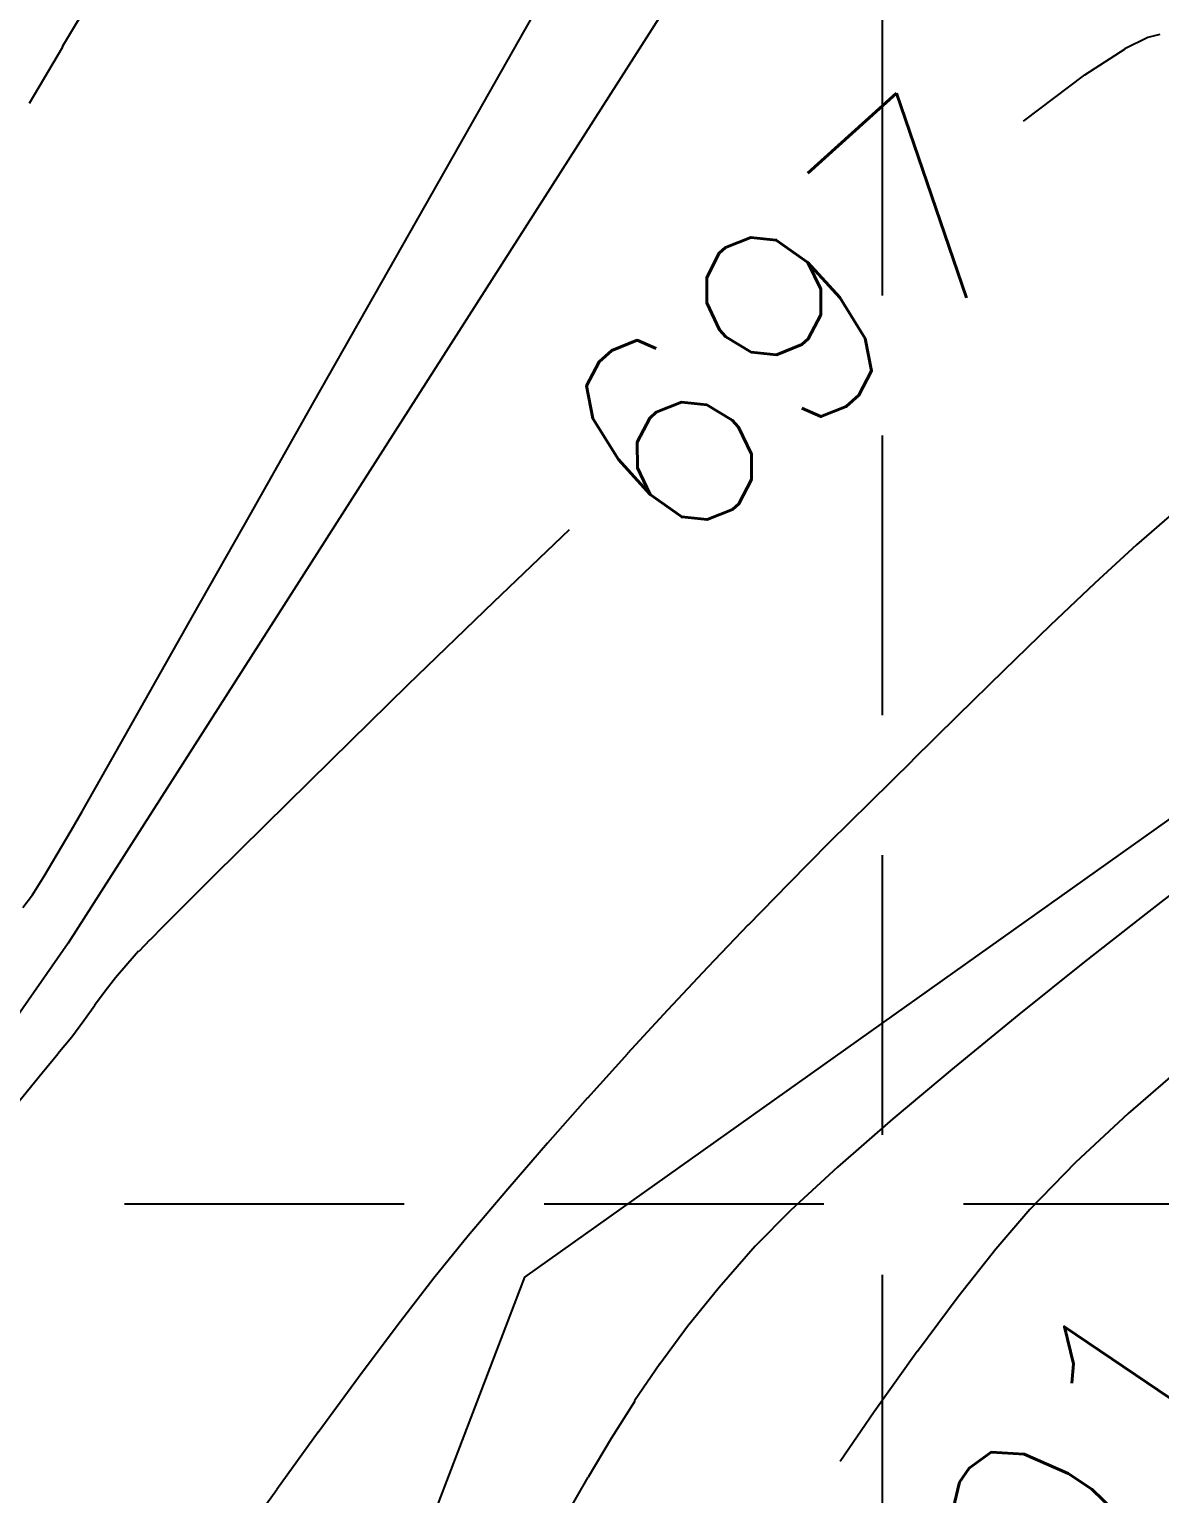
# Model space of a CAD drawing. Extents: x 5513 to 6525, y 3862 to 5479.
# Drawn here: x 5976.65 to 5999.39, y 4387.29 to 4416.73 of the extents above; entities that cross this region are included whole.
import ezdxf

# ---------------------------------------------------------------- set-up
doc = ezdxf.new("R2010")
doc.units = 0
doc.header["$LTSCALE"] = 50
doc.header["$MEASUREMENT"] = 0
doc.linetypes.add('HIDDEN', pattern=[0.375, 0.25, -0.125])
for name, color, linetype in [('CONT-MJR', 6, 'Continuous'), ('CONT-MNR', 14, 'Continuous'), ('GRID', 254, 'HIDDEN'), ('SRF-FLT', 7, 'Continuous'), ('v-topo-break', 150, 'Continuous')]:
    doc.layers.add(name, color=color, linetype=linetype)
doc.styles.add('L80', font='simplex', dxfattribs={"height": 4})

msp = doc.modelspace()

# ---------------------------------------------------------------- linework, layer by layer
at = {"layer": 'CONT-MJR', "color": 42, "extrusion": (0.654161, -0.756355, 0), "elevation": 600.027}
msp.add_lwpolyline([(7413.705, 700), (7412.184, 700)], dxfattribs=at)
at = {"layer": 'CONT-MJR', "color": 42, "extrusion": (-0.680351, 0.732887, 0), "elevation": -860.274}
msp.add_lwpolyline([(-7386.504, 700), (-7385.056, 700)], dxfattribs=at)
at = {"layer": 'CONT-MJR', "color": 42, "extrusion": (0.71655, -0.697536, 0), "elevation": 1232.716}
msp.add_lwpolyline([(7332.09, 700), (7330.772, 700)], dxfattribs=at)
at = {"layer": 'CONT-MJR', "color": 42, "elevation": 700}
for points in [[(5996.779, 4393), (5996.097, 4392.205)], [(5996.097, 4392.205), (5995.339, 4391.245)]]:
    msp.add_lwpolyline(points, dxfattribs=at)
at = {"layer": 'CONT-MJR', "color": 42, "extrusion": (0.801863, -0.597508, 0), "elevation": 2183.637}
msp.add_lwpolyline([(7103.439, 700), (7102.067, 700)], dxfattribs=at)
at = {"layer": 'CONT-MJR', "color": 42, "extrusion": (0.813905, -0.580998, 0), "elevation": 2328.299}
msp.add_lwpolyline([(7055.966, 700), (7054.473, 700)], dxfattribs=at)
at = {"layer": 'CONT-MJR', "color": 42, "extrusion": (0.82291, -0.568171, 0), "elevation": 2438.574}
msp.add_lwpolyline([(7017.117, 700), (7015.91, 700)], dxfattribs=at)
at = {"layer": 'CONT-MNR', "color": 42}
for points, elevation in [([(5986.633, 4416.731), (5988.07, 4419.253)], 697), ([(5985.179, 4414.173), (5986.633, 4416.731)], 697), ([(5997.882, 4415.815), (5996.648, 4414.882)], 697), ([(5981.096, 4406.971), (5982.373, 4409.226)], 697), ([(5998.929, 4406.369), (5998.087, 4405.596)], 698), ([(5998.087, 4405.596), (5997.188, 4404.742)], 698), ([(5978.986, 4403.243), (5979.954, 4404.954)], 697), ([(5996.259, 4403.841), (5995.327, 4402.925)], 698), ([(5982.719, 4402.029), (5981.392, 4400.723)], 697), ([(5994.42, 4402.029), (5993.565, 4401.188)], 698), ([(5993.565, 4401.188), (5992.747, 4400.378)], 698), ([(5977.496, 4400.619), (5977.719, 4401.007)], 697), ([(6000.375, 4399.927), (5999.173, 4398.994)], 699), ([(5979.65, 4398.993), (5979.35, 4398.694)], 697), ([(5979.081, 4398.427), (5978.855, 4398.191)], 697), ([(5997.884, 4397.98), (5996.562, 4396.922)], 699), ([(5978.391, 4397.66), (5978.18, 4397.39)], 697), ([(5977.971, 4397.101), (5977.752, 4396.792)], 697), ([(5977.752, 4396.792), (5977.51, 4396.467)], 697), ([(5989.495, 4397.012), (5988.688, 4396.135)], 698), ([(5994.024, 4394.822), (5992.911, 4393.853)], 699), ([(5987.081, 4394.335), (5986.281, 4393.41)], 698), ([(5992.911, 4393.853), (5991.971, 4392.987)], 699), ([(5990.53, 4391.432), (5989.898, 4390.65)], 699), ([(5989.898, 4390.65), (5989.339, 4389.895)], 699), ([(5983.279, 4389.626), (5982.468, 4388.52)], 698), ([(5987.893, 4387.622), (5987.418, 4386.8)], 699)]:
    msp.add_lwpolyline(points, dxfattribs=dict(at, elevation=elevation))
at = {"layer": 'CONT-MNR', "color": 42, "extrusion": (0.858971, -0.512025, 0), "elevation": 2873.047}
msp.add_lwpolyline([(6854.086, 698), (6855.287, 698)], dxfattribs=at)
at = {"layer": 'CONT-MNR', "color": 42, "extrusion": (0.436004, -0.899945, 0), "elevation": -1359.01}
msp.add_lwpolyline([(7324.55, 697), (7324.032, 697)], dxfattribs=at)
at = {"layer": 'CONT-MNR', "color": 42, "extrusion": (-0.261411, 0.965228, 0), "elevation": 2694.744}
msp.add_lwpolyline([(-6945.336, 697), (-6945.091, 697)], dxfattribs=at)
at = {"layer": 'CONT-MNR', "color": 42, "extrusion": (0.860851, -0.508857, 0), "elevation": 2898.282}
msp.add_lwpolyline([(6842.133, 698), (6843.453, 698)], dxfattribs=at)
at = {"layer": 'CONT-MNR', "color": 42, "extrusion": (-0.541737, 0.840548, 0), "elevation": 462.427}
msp.add_lwpolyline([(-7434.683, 697), (-7433.719, 697)], dxfattribs=at)
at = {"layer": 'CONT-MNR', "color": 42, "extrusion": (0.869679, -0.493617, 0), "elevation": 3026.276}
msp.add_lwpolyline([(6790.399, 697), (6793.302, 697)], dxfattribs=at)
at = {"layer": 'CONT-MNR', "color": 42, "extrusion": (0.869948, -0.493144, 0), "elevation": 3029.968}
msp.add_lwpolyline([(6785.967, 697), (6788.752, 697)], dxfattribs=at)
at = {"layer": 'CONT-MNR', "color": 42, "extrusion": (0.870266, -0.492582, 0), "elevation": 3034.349}
msp.add_lwpolyline([(6779.1, 697), (6781.418, 697)], dxfattribs=at)
at = {"layer": 'CONT-MNR', "color": 42, "extrusion": (0.65543, -0.755256, 0), "elevation": 603.941}
msp.add_lwpolyline([(7419.795, 698), (7418.793, 698)], dxfattribs=at)
at = {"layer": 'CONT-MNR', "color": 42, "extrusion": (0.691541, -0.722337, 0), "elevation": 957.511}
msp.add_lwpolyline([(7372.394, 697), (7370.291, 697)], dxfattribs=at)
at = {"layer": 'CONT-MNR', "color": 42, "extrusion": (0.695669, -0.718363, 0), "elevation": 999.725}
msp.add_lwpolyline([(7364.684, 697), (7362.288, 697)], dxfattribs=at)
at = {"layer": 'CONT-MNR', "color": 42, "extrusion": (-0.696409, 0.717646, 0), "elevation": -1015.449}
msp.add_lwpolyline([(-7371.356, 698), (-7370.061, 698)], dxfattribs=at)
at = {"layer": 'CONT-MNR', "color": 42, "extrusion": (-0.698998, 0.715124, 0), "elevation": -1033.91}
msp.add_lwpolyline([(-7357.565, 697), (-7355.393, 697)], dxfattribs=at)
at = {"layer": 'CONT-MNR', "color": 42, "extrusion": (0.870198, -0.492703, 0), "elevation": 3033.411}
msp.add_lwpolyline([(6776.015, 697), (6777.554, 697)], dxfattribs=at)
at = {"layer": 'CONT-MNR', "color": 42, "extrusion": (-0.702596, 0.711589, 0), "elevation": -1079.216}
msp.add_lwpolyline([(-7359.687, 698), (-7358.412, 698)], dxfattribs=at)
at = {"layer": 'CONT-MNR', "color": 42, "extrusion": (0.869753, -0.493488, 0), "elevation": 3027.293}
msp.add_lwpolyline([(6777.719, 697), (6778.751, 697)], dxfattribs=at)
at = {"layer": 'CONT-MNR', "color": 42, "extrusion": (0.860016, -0.510266, 0), "elevation": 2895.257}
msp.add_lwpolyline([(6834.172, 697), (6834.72, 697)], dxfattribs=at)
at = {"layer": 'CONT-MNR', "color": 42, "extrusion": (-0.703911, 0.710288, 0), "elevation": -1084.585}
msp.add_lwpolyline([(-7346.229, 697), (-7344.762, 697)], dxfattribs=at)
at = {"layer": 'CONT-MNR', "color": 42, "extrusion": (0.709447, -0.704758, 0), "elevation": 1150.336}
msp.add_lwpolyline([(7345.276, 698), (7344.117, 698)], dxfattribs=at)
at = {"layer": 'CONT-MNR', "color": 42, "extrusion": (0.85904, -0.511909, 0), "elevation": 2882.192}
msp.add_lwpolyline([(6839.175, 697), (6839.693, 697)], dxfattribs=at)
at = {"layer": 'CONT-MNR', "color": 42, "extrusion": (0.846037, -0.533125, 0), "elevation": 2711.13}
msp.add_lwpolyline([(6908.33, 697), (6908.771, 697)], dxfattribs=at)
at = {"layer": 'CONT-MNR', "color": 42, "extrusion": (0.705558, -0.708652, 0), "elevation": 1101.634}
msp.add_lwpolyline([(7342.224, 697), (7341.236, 697)], dxfattribs=at)
at = {"layer": 'CONT-MNR', "color": 42, "extrusion": (0.71587, -0.698234, 0), "elevation": 1217.524}
msp.add_lwpolyline([(7333.278, 698), (7332.112, 698)], dxfattribs=at)
at = {"layer": 'CONT-MNR', "color": 42, "extrusion": (0.803812, -0.594884, 0), "elevation": 2187.067}
msp.add_lwpolyline([(7091.364, 697), (7091.684, 697)], dxfattribs=at)
at = {"layer": 'CONT-MNR', "color": 42, "extrusion": (0.618488, -0.785795, 0), "elevation": 253.709}
msp.add_lwpolyline([(7434.84, 699), (7433.201, 699)], dxfattribs=at)
at = {"layer": 'CONT-MNR', "color": 42, "extrusion": (0.705314, -0.708895, 0), "elevation": 1099.109}
msp.add_lwpolyline([(7341.191, 697), (7340.813, 697)], dxfattribs=at)
at = {"layer": 'CONT-MNR', "color": 42, "extrusion": (0.722403, -0.691473, 0), "elevation": 1286.401}
msp.add_lwpolyline([(7320.342, 698), (7319.168, 698)], dxfattribs=at)
at = {"layer": 'CONT-MNR', "color": 42, "extrusion": (0.760822, -0.648961, 0), "elevation": 1694.58}
msp.add_lwpolyline([(7225.956, 697), (7225.578, 697)], dxfattribs=at)
at = {"layer": 'CONT-MNR', "color": 42, "extrusion": (0.743668, -0.668549, 0), "elevation": 1505.874}
msp.add_lwpolyline([(7267.953, 697), (7267.626, 697)], dxfattribs=at)
at = {"layer": 'CONT-MNR', "color": 42, "extrusion": (0.729029, -0.684483, 0), "elevation": 1356.835}
msp.add_lwpolyline([(7306.439, 698), (7305.256, 698)], dxfattribs=at)
at = {"layer": 'CONT-MNR', "color": 42, "extrusion": (0.811242, -0.584711, 0), "elevation": 2278.545}
msp.add_lwpolyline([(7062.854, 697), (7062.497, 697)], dxfattribs=at)
at = {"layer": 'CONT-MNR', "color": 42, "extrusion": (0.63253, -0.774536, 0), "elevation": 387.429}
msp.add_lwpolyline([(7425.738, 699), (7424.054, 699)], dxfattribs=at)
at = {"layer": 'CONT-MNR', "color": 42, "extrusion": (0.77438, -0.632721, 0), "elevation": 1847.124}
msp.add_lwpolyline([(7186.632, 697), (7186.192, 697)], dxfattribs=at)
at = {"layer": 'CONT-MNR', "color": 42, "extrusion": (0.769436, -0.638723, 0), "elevation": 1791.191}
msp.add_lwpolyline([(7200.337, 697), (7199.839, 697)], dxfattribs=at)
at = {"layer": 'CONT-MNR', "color": 42, "extrusion": (0.742496, -0.66985, 0), "elevation": 1501.827}
msp.add_lwpolyline([(7275.638, 698), (7274.436, 698)], dxfattribs=at)
at = {"layer": 'CONT-MNR', "color": 42, "extrusion": (0.7722, -0.63538, 0), "elevation": 1822.406}
msp.add_lwpolyline([(7192.001, 697), (7191.164, 697)], dxfattribs=at)
at = {"layer": 'CONT-MNR', "color": 42, "extrusion": (0.642627, -0.766179, 0), "elevation": 484.699}
msp.add_lwpolyline([(7418.339, 699), (7416.728, 699)], dxfattribs=at)
at = {"layer": 'CONT-MNR', "color": 42, "extrusion": (0.749305, -0.662225, 0), "elevation": 1576.108}
msp.add_lwpolyline([(7258.704, 698), (7257.492, 698)], dxfattribs=at)
at = {"layer": 'CONT-MNR', "color": 42, "extrusion": (0.762992, -0.646408, 0), "elevation": 1727.547}
msp.add_lwpolyline([(7221.717, 698), (7220.483, 698)], dxfattribs=at)
at = {"layer": 'CONT-MNR', "color": 42, "extrusion": (0.712415, -0.701758, 0), "elevation": 1185.957}
msp.add_lwpolyline([(7334.546, 699), (7333.527, 699)], dxfattribs=at)
at = {"layer": 'CONT-MNR', "color": 42, "extrusion": (0.776481, -0.63014, 0), "elevation": 1879.743}
msp.add_lwpolyline([(7182.364, 698), (7181.27, 698)], dxfattribs=at)
at = {"layer": 'CONT-MNR', "color": 42, "extrusion": (0.75218, -0.658957, 0), "elevation": 1612.191}
msp.add_lwpolyline([(7251.755, 699), (7250.653, 699)], dxfattribs=at)
at = {"layer": 'CONT-MNR', "color": 42, "extrusion": (0.791237, -0.611509, 0), "elevation": 2049.877}
msp.add_lwpolyline([(7134.569, 698), (7133.363, 698)], dxfattribs=at)
at = {"layer": 'CONT-MNR', "color": 42, "extrusion": (0.800749, -0.599, 0), "elevation": 2161.719}
msp.add_lwpolyline([(7100.27, 698), (7098.972, 698)], dxfattribs=at)
at = {"layer": 'CONT-MNR', "color": 42, "extrusion": (0.826719, -0.562614, 0), "elevation": 2481.685}
msp.add_lwpolyline([(6998.9, 699), (6998, 699)], dxfattribs=at)
at = {"layer": 'CONT-MNR', "color": 42, "extrusion": (0.845376, -0.534172, 0), "elevation": 2718.255}
msp.add_lwpolyline([(6909.548, 699), (6908.659, 699)], dxfattribs=at)
at = {"layer": 'CONT-MNR', "color": 42, "extrusion": (0.809885, -0.586588, 0), "elevation": 2270.857}
msp.add_lwpolyline([(7063.444, 698), (7062.02, 698)], dxfattribs=at)
at = {"layer": 'CONT-MNR', "color": 42, "extrusion": (0.858385, -0.513007, 0), "elevation": 2889.037}
msp.add_lwpolyline([(6839.002, 699), (6838.096, 699)], dxfattribs=at)
at = {"layer": 'CONT-MNR', "color": 42, "extrusion": (0.810881, -0.585212, 0), "elevation": 2282.853}
msp.add_lwpolyline([(7058.152, 698), (7057.498, 698)], dxfattribs=at)
at = {"layer": 'GRID', "color": 253, "linetype": 'HIDDEN', "ltscale": 0.45}
for p, q in [((5993.815, 3989.503), (5993.815, 5452.432)), ((5539.823, 4393.116), (6498.252, 4393.116))]:
    msp.add_line(p, q, dxfattribs=at)
at = {"layer": 'SRF-FLT', "color": 7}
for points in [[(5997.895, 4430.38, 696.638), (5977.437, 4398.358, 696.865), (5950.37, 4359.489, 697.623)], [(6015.699, 4395.529, 703.426), (6004.067, 4403.9, 698.517), (6002.191, 4402.701, 698.607), (5986.614, 4391.641, 698.16), (5973.714, 4357.935, 699.303), (5960.194, 4349.501, 698.76), (5941.482, 4318.29, 700.188)]]:
    msp.add_polyline3d(points, dxfattribs=at)
at = {"layer": 'v-topo-break', "color": 7}
for points in [[(5997.895, 4430.38, 696.638), (5977.437, 4398.358, 696.865), (5950.37, 4359.489, 697.623)], [(6015.699, 4395.529, 703.426), (6004.067, 4403.9, 698.517), (6002.191, 4402.701, 698.607), (5986.614, 4391.641, 698.16), (5973.714, 4357.935, 699.303), (5960.194, 4349.501, 698.76), (5941.482, 4318.29, 700.188)]]:
    msp.add_polyline3d(points, dxfattribs=at)

# ---------------------------------------------------------------- texts
at = {"layer": 'CONT-MNR', "color": 42, "char_height": 4, "attachment_point": 1, "style": 'L80'}
for s, insert, width, rotation in [('\\Fsimplex.shx;\\W1.0000000000;\\T1.0000000000;\\o\\l697', (5986.846, 4408.897, 697), 15.04762, 42.0941), ('\\Fsimplex.shx;\\W1.0000000000;\\T1.0000000000;\\o\\l701', (5992.589, 4383.394, 701), 14.28571, 56.011)]:
    msp.add_mtext(s, dxfattribs=dict(at, insert=insert, width=width, rotation=rotation))

doc.saveas('drawing.dxf')
